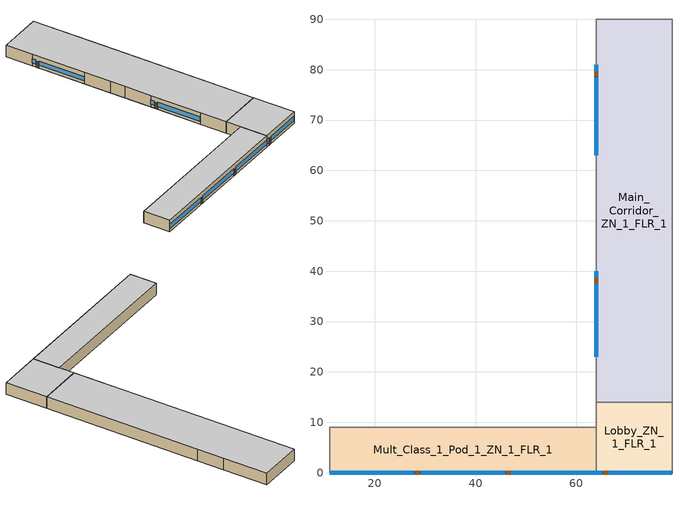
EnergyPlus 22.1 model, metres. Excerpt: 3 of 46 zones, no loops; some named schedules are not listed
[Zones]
Mult_Class_1_Pod_1_ZN_1_FLR_1
 floor ground (Mult_Class_1_Pod_1_ZN_1_FLR_1_Floor_Ffactor): 11,9 64,9 64,0 11,0 z0
 wall outside (nonres_ext_wall_grd): 11,0 64,0 z0:4
 wall to Lobby_ZN_1_FLR_1 (int_wall): 64,0 64,9 z0:4
 wall to Corridor_Pod_1_ZN_1_FLR_1 (int_wall): 64,9 11,9 z0:4
 wall to Corner_Class_1_Pod_1_ZN_1_FLR_1 (int_wall): 11,9 11,0 z0:4
 window (NonresWindow_U_0.432_SHGC_0.248): 11.05,0 27.87,0 / 29.09,0 45.91,0 / 47.13,0 63.95,0 z1.03:2.5
 door (Swinging Door_con): 28.05,0 28.96,0 / 46.08,0 46.99,0 z0:2.13
 ceiling to Mult_Class_1_Pod_1_ZN_1_FLR_2 (int_slab_ceiling): 11,0 64,0 64,9 11,9 z4
Main_Corridor_ZN_1_FLR_1
 floor ground (Main_Corridor_ZN_1_FLR_1_Floor_Ffactor): 64,90 79,90 79,14 64,14 z0
 wall outside (nonres_ext_wall_grd): 64,81 64,63 / 64,40 64,23 z0:4
 wall to Lobby_ZN_1_FLR_1 (int_wall): 64,14 79,14 z0:4
 wall to Gym_ZN_1_FLR_1 (int_wall): 79,14 79,66 z0:4
 wall to Mech_ZN_1_FLR_1 (int_wall): 79,66 79,75 z0:4
 wall to Auditorium_ZN_1_FLR_1 (int_wall): 79,75 79,90 z0:4
 wall to Bathrooms_ZN_1_FLR_1 (int_wall): 79,90 64,90 z0:4
 wall to Mult_Class_1_Pod_3_ZN_1_FLR_1 (int_wall): 64,90 64,81 z0:4
 wall to Mult_Class_2_Pod_2_ZN_1_FLR_1 (int_wall): 64,63 64,54 z0:4
 wall to Corridor_Pod_2_ZN_1_FLR_1 (int_wall): 64,54 64,49 z0:4
 wall to Mult_Class_1_Pod_2_ZN_1_FLR_1 (int_wall): 64,49 64,40 z0:4
 wall to Mult_Class_2_Pod_1_ZN_1_FLR_1 (int_wall): 64,23 64,14 z0:4
 window (NonresWindow_U_0.432_SHGC_0.248): 64,80.95 64,79.73 / 64,78.51 64,63.05 z1:2.51; 64,39.95 64,38.73 / 64,37.51 64,23.05 z0.99:2.51
 door (Swinging Door_con): 64,79.62 64,78.7 / 64,38.55 64,37.63 z0:2.13
 ceiling to Main_Corridor_ZN_1_FLR_2 (int_slab_ceiling): 64,14 79,14 79,90 64,90 z4
Lobby_ZN_1_FLR_1
 floor ground (Lobby_ZN_1_FLR_1_Floor_Ffactor): 64,14 79,14 79,0 64,0 z0
 wall outside (nonres_ext_wall_grd): 64,0 79,0 z0:4
 wall to Offices_ZN_1_FLR_1 (int_wall): 79,0 79,14 z0:4
 wall to Corridor_Pod_1_ZN_1_FLR_1 (int_wall): 64,14 64,9 z0:4
 window (NonresWindow_U_0.432_SHGC_0.248): 64.05,0 65.27,0 / 66.49,0 78.95,0 z0.97:2.51
 door (Swinging Door_con): 65.43,0 66.35,0 z0:2.13
 ceiling to Lobby_ZN_1_FLR_2 (int_slab_ceiling): 64,0 79,0 79,14 64,14 z4
[Building]
SchoolSecondary: North Axis {deg}=0; Terrain=City; Loads Convergence Tolerance Value {W}=0.04; Temperature Convergence Tolerance Value {deltaC}=0.2; Solar Distribution=FullInteriorAndExterior; Maximum Number of Warmup Days=25; Minimum Number of Warmup Days=6
[Site:Location]
Site:Location=Atlanta-Hartsfield.Jackson.Intl.AP_GA_USA WMO=722190; Latitude {N+ S-}=33.64; Longitude {W- E+}=-84.43; Time Zone Relative to GMT {GMT+/-}=-5; Elevation {m}=313
[SizingPeriod:DesignDay] Day of Month=21; Dry-Bulb Temperature Range Modifier Type=DefaultMultipliers; Humidity Condition Type=Wetbulb; Barometric Pressure {Pa}=97621; Rain {Yes/No}=No; Snow on ground {Yes/No}=No; Daylight Savings Time Indicator=No
Name | Month | Day Type | Maximum Dry-Bulb Temperature {C} | Daily Dry-Bulb Temperature Range {C} | Wetbulb at Maximum Dry-Bulb {C} | Wind Speed {m/s} design conditions vs. traditional 6.71 m/s (15 mph) | Wind Direction {Degrees; N=0, S=180} | Solar Model Indicator | Clearness {0.0 to 1.1} | Wind Speed {m/s} design conditions vs. traditional 3.35 m/s (7mph) | ASHRAE Clear Sky Optical Depth for Beam Irradiance (taub) | ASHRAE Clear Sky Optical Depth for Diffuse Irradiance (taud)
Atlanta-Hartsfield.Jackson.Intl.AP_GA_USA Ann Htg 99.6% Condns DB | 1 | WinterDesignDay | -6.3 | 0 | -6.3 | 5.3 | 320 | ASHRAEClearSky | 0
Atlanta-Hartsfield.Jackson.Intl.AP_GA_USA Ann Clg .4% Condns DB=>MWB | 7 | SummerDesignDay | 34.4 | 9.5 | 23.5 |  | 300 | ASHRAETau |  | 4 | 0.556 | 1.779
[Site:WaterMainsTemperature]
Calculation Method=CORRELATION; Annual average outdoor air temperature {C}=16.6; Maximum difference in monthly average outdoor air temperatures {C}=22.5
[Site:GroundTemperature:FCfactorMethod]
January Ground Temperature {C}=16; February Ground Temperature {C}=11.9; March Ground Temperature {C}=7.7; April Ground Temperature {C}=4; May Ground Temperature {C}=7.9; June Ground Temperature {C}=13.8; July Ground Temperature {C}=17.2; August Ground Temperature {C}=20.8; September Ground Temperature {C}=24.8; October Ground Temperature {C}=26.1; November Ground Temperature {C}=26.5; December Ground Temperature {C}=22.5
[Material:NoMass]
Opaque Door panel_con: MediumRough, 0.475973, 0.9, 0.7, 0.7
CP02 CARPET PAD: VeryRough, 0.21648, 0.9, 0.7, 0.8
Nonres_Exterior_Wall_Insulation_grd: MediumSmooth, 0.716276, 0.9, 0.7, 0.7
[Construction]
Swinging Door_con: Opaque Door panel_con
InteriorFurnishings: Std Wood 6inch
int_wall: G01 13mm gypsum board, G01 13mm gypsum board
int_slab_ceiling: CP02 CARPET PAD, 100mm Normalweight concrete floor
nonres_ext_wall_grd: F07 25mm stucco, G01 16mm gypsum board, Nonres_Exterior_Wall_Insulation_grd, G01 16mm gypsum board
NonresWindow_U_0.432_SHGC_0.248: Nonres Window Glazing Layer
[Material]
Name | Roughness | Thickness {m} | Conductivity {W/m-K} | Density {kg/m3} | Specific Heat {J/kg-K} | Thermal Absorptance | Solar Absorptance | Visible Absorptance | Absorptance:Thermal | Absorptance:Solar | Absorptance:Visible
Std Wood 6inch | MediumSmooth | 0.15 | 0.12 | 540 | 1210 | 0.9 | 0.7 | 0.7
F07 25mm stucco | Smooth | 0.0254 | 0.72 | 1856 | 840 | 0.9 | 0.7 | 0.7
G01 13mm gypsum board | Smooth | 0.0127 | 0.16 | 800 | 1090 |  |  |  | 0.9 | 0.7 | 0.5
G01 16mm gypsum board | MediumSmooth | 0.0159 | 0.16 | 800 | 1090
100mm Normalweight concrete floor | MediumRough | 0.1016 | 2.31 | 2322 | 832
[WindowMaterial:SimpleGlazingSystem]
Nonres Window Glazing Layer: U-Factor {W/m2-K}=2.45301; Solar Heat Gain Coefficient=0.248; Visible Transmittance=0.2728
[Construction:FfactorGroundFloor] F-Factor {W/m-K}=1.26363
Name | Area {m2} | PerimeterExposed {m}
Mult_Class_1_Pod_1_ZN_1_FLR_1_Floor_Ffactor | 477 | 53
Main_Corridor_ZN_1_FLR_1_Floor_Ffactor | 1140 | 35
Lobby_ZN_1_FLR_1_Floor_Ffactor | 210 | 15
[Zone] Type=1; Multiplier=1; Ceiling Height {m}=4; Floor Area {m2}=autocalculate; Part of Total Floor Area=Yes
Name | Volume {m3}
Mult_Class_1_Pod_1_ZN_1_FLR_1 | 1908
Main_Corridor_ZN_1_FLR_1 | 4560
Lobby_ZN_1_FLR_1 | 840
[InternalMass] Construction=InteriorFurnishings
Name | Zone or ZoneList | Surface Area {m2}
Mult_Class_1_Pod_1_ZN_1_FLR_1_InternalMass_1 | Mult_Class_1_Pod_1_ZN_1_FLR_1 | 954
Main_Corridor_ZN_1_FLR_1_InternalMass_1 | Main_Corridor_ZN_1_FLR_1 | 2280
Lobby_ZN_1_FLR_1_InternalMass_1 | Lobby_ZN_1_FLR_1 | 420
[People] Number of People Schedule=BLDG_OCC_SCH; Fraction Radiant=0.3; Sensible Heat Fraction=AUTOCALCULATE; Activity Level Schedule=ACTIVITY_SCH; Enable ASHRAE 55 Comfort Warnings=No; Mean Radiant Temperature Calculation Type=ZoneAveraged; Work Efficiency Schedule=WORK_EFF_SCH; Clothing Insulation Calculation Method=ClothingInsulationSchedule; Clothing Insulation Schedule=CLOTHING_SCH; Air Velocity Schedule=AIR_VELO_SCH; Thermal Comfort Model 1 Type=FANGER
Name | Zone or ZoneList or Space or SpaceList | Number of People Calculation Method | Floor Area per Person {m2/person} | Number of People
Mult_Class_1_Pod_1_ZN_1_FLR_1 | Mult_Class_1_Pod_1_ZN_1_FLR_1 | Area/Person | 2.654
LOBBY_ZN_1_FLR_1 | LOBBY_ZN_1_FLR_1 | People |  | 22.607
MAIN_CORRIDOR_ZN_1_FLR_1 | MAIN_CORRIDOR_ZN_1_FLR_1 | People |  | 61.361
[Lights] Design Level Calculation Method=Watts/Area; Return Air Fraction=0; Fraction Radiant=0.37; Fraction Visible=0.2; Fraction Replaceable=1; Return Air Fraction Calculated from Plenum Temperature=No
Name | Zone or ZoneList or Space or SpaceList | Schedule | Watts per Zone Floor Area {W/m2}
Mult_Class_1_Pod_1_ZN_1_FLR_1_Lights | Mult_Class_1_Pod_1_ZN_1_FLR_1 | ltg_sch_classroom | 8.24515
Main_Corridor_ZN_1_FLR_1_Lights | Main_Corridor_ZN_1_FLR_1 | ltg_sch_corridor | 4.52184
Lobby_ZN_1_FLR_1_Lights | Lobby_ZN_1_FLR_1 | ltg_sch_lobby | 9.04168
[ElectricEquipment] Schedule=BLDG_EQUIP_SCH; Design Level Calculation Method=EquipmentLevel; Fraction Latent=0; Fraction Radiant=0.5; Fraction Lost=0
Name | Zone or ZoneList or Space or SpaceList | Design Level {W}
Mult_Class_1_Pod_1_ZN_1_FLR_1_PlugMisc_Equip | Mult_Class_1_Pod_1_ZN_1_FLR_1 | 4770
Main_Corridor_ZN_1_FLR_1_PlugMisc_Equip | Main_Corridor_ZN_1_FLR_1 | 4560
Lobby_ZN_1_FLR_1_PlugMisc_Equip | Lobby_ZN_1_FLR_1 | 840
[Daylighting:Controls] Daylighting Method=SplitFlux; Availability Schedule=DaylightAvailSch; Lighting Control Type=Continuousoff; Minimum Input Power Fraction for Continuous or ContinuousOff Dimming Control=0.2; Minimum Light Output Fraction for Continuous or ContinuousOff Dimming Control=0.2; Number of Stepped Control Steps=3; Probability Lighting will be Reset When Needed in Manual Stepped Control=1; Glare Calculation Azimuth Angle of View Direction Clockwise from Zone y-Axis {deg}=180; Maximum Allowable Discomfort Glare Index=22
Name | Zone or Space | Glare Calculation Daylighting Reference Point | Daylighting Reference Point 1 | Fraction of Lights Controlled by Reference Point 1 | Illuminance Setpoint at Reference Point 1 {lux} | Daylighting Reference Point 2 | Fraction of Lights Controlled by Reference Point 2 | Illuminance Setpoint at Reference Point 2 {lux}
Mult_Class_1_Pod_1_ZN_1_FLR_1_DaylCtrl | Mult_Class_1_Pod_1_ZN_1_FLR_1 | Mult_Class_1_Pod_1_ZN_1_FLR_1_DaylRefPt1 | Mult_Class_1_Pod_1_ZN_1_FLR_1_DaylRefPt1 | 0.28 | 377 | Mult_Class_1_Pod_1_ZN_1_FLR_1_DaylRefPt2 | 0.28 | 377
Lobby_ZN_1_FLR_1_DaylCtrl | Lobby_ZN_1_FLR_1 | Lobby_ZN_1_FLR_1_DaylRefPt1 | Lobby_ZN_1_FLR_1_DaylRefPt1 | 0.18 | 269 | Lobby_ZN_1_FLR_1_DaylRefPt2 | 0.18 | 269
[ZoneInfiltration:DesignFlowRate] Temperature Term Coefficient=0; Velocity Squared Term Coefficient=0
Name | Zone or ZoneList | Schedule | Design Flow Rate Calculation Method | Flow per Exterior Surface Area {m3/s-m2} | Constant Term Coefficient | Velocity Term Coefficient | Design Flow Rate {m3/s}
Mult_Class_1_Pod_1_ZN_1_FLR_1_Infiltration | Mult_Class_1_Pod_1_ZN_1_FLR_1 | INFIL_SCH_PNNL | Flow/ExteriorWallArea | 0.000569572 | 0 | 0.224
Main_Corridor_ZN_1_FLR_1_Infiltration | Main_Corridor_ZN_1_FLR_1 | INFIL_SCH_PNNL | Flow/ExteriorWallArea | 0.000569572 | 0 | 0.224
Lobby_ZN_1_FLR_1_Infiltration | Lobby_ZN_1_FLR_1 | INFIL_SCH_PNNL | Flow/ExteriorWallArea | 0.000569572 | 0 | 0.224
Lobby_ZN_1_FLR_1_Door_Infiltration | Lobby_ZN_1_FLR_1 | INFIL_Door_Opening_SCH | Flow/Zone |  | 1 | 0 | 5.11449
[Exterior:Lights] Control Option=AstronomicalClock
Name | Schedule | Design Level {W}
Exterior_Lights_a | Exterior_lighting_schedule_a | 472.9
Exterior_Lights_b | Exterior_lighting_schedule_b_2016 | 3204.28
Exterior_Lights_c | Exterior_lighting_schedule_c_2016 | 3174.29
[EnergyManagementSystem:Program]
SET_cPOD1_ZN_1_FLR_2_Light_EMS_Program: SET cPOD1_ZN_1_FLR_2_LSr_IP=0.093*cPOD1_ZN_1_FLR_2_LSr/cPOD1_ZN_1_FLR_2_Area; IF (cPOD1_ZN_1_FLR_2_OSr <= 0) && (cPOD1_ZN_1_FLR_2_LSr_IP >= 0.02); SET cPOD1_ZN_1_FLR_2_LAr = 0.02*cPOD1_ZN_1_FLR_2_Area/0.09290304; ELSE; SET cPOD1_ZN_1_FLR_2_LAr = NULL; ENDIF
SET_cCL2_Pod_1_ZN_1_FLR_2_Light_EMS_Program: SET cCL2_Pod_1_ZN_1_FLR_2_LSr_IP=0.093*cCL2_Pod_1_ZN_1_FLR_2_LSr/cCL2_Pod_1_ZN_1_FLR_2_Area; IF (cCL2_Pod_1_ZN_1_FLR_2_OSr <= 0) && (cCL2_Pod_1_ZN_1_FLR_2_LSr_IP >= 0.02); SET cCL2_Pod_1_ZN_1_FLR_2_LAr = 0.02*cCL2_Pod_1_ZN_1_FLR_2_Area/0.09290304; ELSE; SET cCL2_Pod_1_ZN_1_FLR_2_LAr = NULL; ENDIF
SET_mCl2_Pod_1_ZN_1_FLR_2_Light_EMS_Program: SET mCl2_Pod_1_ZN_1_FLR_2_LSr_IP=0.093*mCl2_Pod_1_ZN_1_FLR_2_LSr/mCl2_Pod_1_ZN_1_FLR_2_Area; IF (mCl2_Pod_1_ZN_1_FLR_2_OSr <= 0) && (mCl2_Pod_1_ZN_1_FLR_2_LSr_IP >= 0.02); SET mCl2_Pod_1_ZN_1_FLR_2_LAr = 0.02*mCl2_Pod_1_ZN_1_FLR_2_Area/0.09290304; ELSE; SET mCl2_Pod_1_ZN_1_FLR_2_LAr = NULL; ENDIF
SET_cCL1_Pod_2_ZN_1_FLR_2_Light_EMS_Program: SET cCL1_Pod_2_ZN_1_FLR_2_LSr_IP=0.093*cCL1_Pod_2_ZN_1_FLR_2_LSr/cCL1_Pod_2_ZN_1_FLR_2_Area; IF (cCL1_Pod_2_ZN_1_FLR_2_OSr <= 0) && (cCL1_Pod_2_ZN_1_FLR_2_LSr_IP >= 0.02); SET cCL1_Pod_2_ZN_1_FLR_2_LAr = 0.02*cCL1_Pod_2_ZN_1_FLR_2_Area/0.09290304; ELSE; SET cCL1_Pod_2_ZN_1_FLR_2_LAr = NULL; ENDIF
SET_mCl1_Pod_2_ZN_1_FLR_2_Light_EMS_Program: SET mCl1_Pod_2_ZN_1_FLR_2_LSr_IP=0.093*mCl1_Pod_2_ZN_1_FLR_2_LSr/mCl1_Pod_2_ZN_1_FLR_2_Area; IF (mCl1_Pod_2_ZN_1_FLR_2_OSr <= 0) && (mCl1_Pod_2_ZN_1_FLR_2_LSr_IP >= 0.02); SET mCl1_Pod_2_ZN_1_FLR_2_LAr = 0.02*mCl1_Pod_2_ZN_1_FLR_2_Area/0.09290304; ELSE; SET mCl1_Pod_2_ZN_1_FLR_2_LAr = NULL; ENDIF
SET_cPOD2_ZN_1_FLR_2_Light_EMS_Program: SET cPOD2_ZN_1_FLR_2_LSr_IP=0.093*cPOD2_ZN_1_FLR_2_LSr/cPOD2_ZN_1_FLR_2_Area; IF (cPOD2_ZN_1_FLR_2_OSr <= 0) && (cPOD2_ZN_1_FLR_2_LSr_IP >= 0.02); SET cPOD2_ZN_1_FLR_2_LAr = 0.02*cPOD2_ZN_1_FLR_2_Area/0.09290304; ELSE; SET cPOD2_ZN_1_FLR_2_LAr = NULL; ENDIF
SET_cCL2_Pod_2_ZN_1_FLR_2_Light_EMS_Program: SET cCL2_Pod_2_ZN_1_FLR_2_LSr_IP=0.093*cCL2_Pod_2_ZN_1_FLR_2_LSr/cCL2_Pod_2_ZN_1_FLR_2_Area; IF (cCL2_Pod_2_ZN_1_FLR_2_OSr <= 0) && (cCL2_Pod_2_ZN_1_FLR_2_LSr_IP >= 0.02); SET cCL2_Pod_2_ZN_1_FLR_2_LAr = 0.02*cCL2_Pod_2_ZN_1_FLR_2_Area/0.09290304; ELSE; SET cCL2_Pod_2_ZN_1_FLR_2_LAr = NULL; ENDIF
SET_mCl2_Pod_2_ZN_1_FLR_2_Light_EMS_Program: SET mCl2_Pod_2_ZN_1_FLR_2_LSr_IP=0.093*mCl2_Pod_2_ZN_1_FLR_2_LSr/mCl2_Pod_2_ZN_1_FLR_2_Area; IF (mCl2_Pod_2_ZN_1_FLR_2_OSr <= 0) && (mCl2_Pod_2_ZN_1_FLR_2_LSr_IP >= 0.02); SET mCl2_Pod_2_ZN_1_FLR_2_LAr = 0.02*mCl2_Pod_2_ZN_1_FLR_2_Area/0.09290304; ELSE; SET mCl2_Pod_2_ZN_1_FLR_2_LAr = NULL; ENDIF
SET_cCL1_Pod_3_ZN_1_FLR_2_Light_EMS_Program: SET cCL1_Pod_3_ZN_1_FLR_2_LSr_IP=0.093*cCL1_Pod_3_ZN_1_FLR_2_LSr/cCL1_Pod_3_ZN_1_FLR_2_Area; IF (cCL1_Pod_3_ZN_1_FLR_2_OSr <= 0) && (cCL1_Pod_3_ZN_1_FLR_2_LSr_IP >= 0.02); SET cCL1_Pod_3_ZN_1_FLR_2_LAr = 0.02*cCL1_Pod_3_ZN_1_FLR_2_Area/0.09290304; ELSE; SET cCL1_Pod_3_ZN_1_FLR_2_LAr = NULL; ENDIF
SET_mCl1_Pod_3_ZN_1_FLR_2_Light_EMS_Program: SET mCl1_Pod_3_ZN_1_FLR_2_LSr_IP=0.093*mCl1_Pod_3_ZN_1_FLR_2_LSr/mCl1_Pod_3_ZN_1_FLR_2_Area; IF (mCl1_Pod_3_ZN_1_FLR_2_OSr <= 0) && (mCl1_Pod_3_ZN_1_FLR_2_LSr_IP >= 0.02); SET mCl1_Pod_3_ZN_1_FLR_2_LAr = 0.02*mCl1_Pod_3_ZN_1_FLR_2_Area/0.09290304; ELSE; SET mCl1_Pod_3_ZN_1_FLR_2_LAr = NULL; ENDIF
SET_cPOD3_ZN_1_FLR_2_Light_EMS_Program: SET cPOD3_ZN_1_FLR_2_LSr_IP=0.093*cPOD3_ZN_1_FLR_2_LSr/cPOD3_ZN_1_FLR_2_Area; IF (cPOD3_ZN_1_FLR_2_OSr <= 0) && (cPOD3_ZN_1_FLR_2_LSr_IP >= 0.02); SET cPOD3_ZN_1_FLR_2_LAr = 0.02*cPOD3_ZN_1_FLR_2_Area/0.09290304; ELSE; SET cPOD3_ZN_1_FLR_2_LAr = NULL; ENDIF
SET_cCL2_Pod_3_ZN_1_FLR_2_Light_EMS_Program: SET cCL2_Pod_3_ZN_1_FLR_2_LSr_IP=0.093*cCL2_Pod_3_ZN_1_FLR_2_LSr/cCL2_Pod_3_ZN_1_FLR_2_Area; IF (cCL2_Pod_3_ZN_1_FLR_2_OSr <= 0) && (cCL2_Pod_3_ZN_1_FLR_2_LSr_IP >= 0.02); SET cCL2_Pod_3_ZN_1_FLR_2_LAr = 0.02*cCL2_Pod_3_ZN_1_FLR_2_Area/0.09290304; ELSE; SET cCL2_Pod_3_ZN_1_FLR_2_LAr = NULL; ENDIF
SET_mCl2_Pod_3_ZN_1_FLR_2_Light_EMS_Program: SET mCl2_Pod_3_ZN_1_FLR_2_LSr_IP=0.093*mCl2_Pod_3_ZN_1_FLR_2_LSr/mCl2_Pod_3_ZN_1_FLR_2_Area; IF (mCl2_Pod_3_ZN_1_FLR_2_OSr <= 0) && (mCl2_Pod_3_ZN_1_FLR_2_LSr_IP >= 0.02); SET mCl2_Pod_3_ZN_1_FLR_2_LAr = 0.02*mCl2_Pod_3_ZN_1_FLR_2_Area/0.09290304; ELSE; SET mCl2_Pod_3_ZN_1_FLR_2_LAr = NULL; ENDIF
SET_Main_Corridor_ZN_1_FLR_2_Light_EMS_Program: SET Main_Corridor_ZN_1_FLR_2_LSr_IP=0.093*Main_Corridor_ZN_1_FLR_2_LSr/Main_Corridor_ZN_1_FLR_2_Area; IF (Main_Corridor_ZN_1_FLR_2_OSr <= 0) && (Main_Corridor_ZN_1_FLR_2_LSr_IP >= 0.02); SET Main_Corridor_ZN_1_FLR_2_LAr = 0.02*Main_Corridor_ZN_1_FLR_2_Area/0.09290304; ELSE; SET Main_Corridor_ZN_1_FLR_2_LAr = NULL; ENDIF
SET_Lobby_ZN_1_FLR_2_Light_EMS_Program: SET Lobby_ZN_1_FLR_2_LSr_IP=0.093*Lobby_ZN_1_FLR_2_LSr/Lobby_ZN_1_FLR_2_Area; IF (Lobby_ZN_1_FLR_2_OSr <= 0) && (Lobby_ZN_1_FLR_2_LSr_IP >= 0.02); SET Lobby_ZN_1_FLR_2_LAr = 0.02*Lobby_ZN_1_FLR_2_Area/0.09290304; ELSE; SET Lobby_ZN_1_FLR_2_LAr = NULL; ENDIF
SET_Mech_ZN_1_FLR_2_Light_EMS_Program: SET Mech_ZN_1_FLR_2_LSr_IP=0.093*Mech_ZN_1_FLR_2_LSr/Mech_ZN_1_FLR_2_Area; IF (Mech_ZN_1_FLR_2_OSr <= 0) && (Mech_ZN_1_FLR_2_LSr_IP >= 0.02); SET Mech_ZN_1_FLR_2_LAr = 0.02*Mech_ZN_1_FLR_2_Area/0.09290304; ELSE; SET Mech_ZN_1_FLR_2_LAr = NULL; ENDIF
SET_BATHROOMS_ZN_1_FLR_2_Light_EMS_Program: SET BATHROOMS_ZN_1_FLR_2_LSr_IP=0.093*BATHROOMS_ZN_1_FLR_2_LSr/BATHROOMS_ZN_1_FLR_2_Area; IF (BATHROOMS_ZN_1_FLR_2_OSr <= 0) && (BATHROOMS_ZN_1_FLR_2_LSr_IP >= 0.02); SET BATHROOMS_ZN_1_FLR_2_LAr = 0.02*BATHROOMS_ZN_1_FLR_2_Area/0.09290304; ELSE; SET BATHROOMS_ZN_1_FLR_2_LAr = NULL; ENDIF
SET_Offices_ZN_1_FLR_2_Light_EMS_Program: SET Offices_ZN_1_FLR_2_LSr_IP=0.093*Offices_ZN_1_FLR_2_LSr/Offices_ZN_1_FLR_2_Area; IF (Offices_ZN_1_FLR_2_OSr <= 0) && (Offices_ZN_1_FLR_2_LSr_IP >= 0.02); IF (ActualOccupancy <= 0); SET Offices_ZN_1_FLR_2_LAr = 0.02*Offices_ZN_1_FLR_2_Area/0.09290304; ELSE; SET Offices_ZN_1_FLR_2_LAr = NULL; ENDIF; ELSE; SET Offices_ZN_1_FLR_2_LAr = NULL; ENDIF
SET_LMC_ZN_1_FLR_2_Light_EMS_Program: SET LMC_ZN_1_FLR_2_LSr_IP=0.093*LMC_ZN_1_FLR_2_LSr/LMC_ZN_1_FLR_2_Area; IF (LMC_ZN_1_FLR_2_OSr <= 0) && (LMC_ZN_1_FLR_2_LSr_IP >= 0.02); SET LMC_ZN_1_FLR_2_LAr = 0.02*LMC_ZN_1_FLR_2_Area/0.09290304; ELSE; SET LMC_ZN_1_FLR_2_LAr = NULL; ENDIF
vav_pod_1_MAX_OA_FRAC: IF vav_pod_1_OA > vav_pod_1_OA_VRP; SET vav_pod_1_MAX_OA_FRAC = NULL; ELSE; IF vav_pod_1_SUPPLY_FLOW > 0; SET vav_pod_1_MAX_OA_FRAC =      7.5948 / vav_pod_1_SUPPLY_FLOW; ELSE; SET vav_pod_1_MAX_OA_FRAC = NULL; ENDIF; ENDIF
vav_pod_2_MAX_OA_FRAC: IF vav_pod_2_OA > vav_pod_2_OA_VRP; SET vav_pod_2_MAX_OA_FRAC = NULL; ELSE; IF vav_pod_2_SUPPLY_FLOW > 0; SET vav_pod_2_MAX_OA_FRAC =      7.5948 / vav_pod_2_SUPPLY_FLOW; ELSE; SET vav_pod_2_MAX_OA_FRAC = NULL; ENDIF; ENDIF
vav_pod_3_MAX_OA_FRAC: IF vav_pod_3_OA > vav_pod_3_OA_VRP; SET vav_pod_3_MAX_OA_FRAC = NULL; ELSE; IF vav_pod_3_SUPPLY_FLOW > 0; SET vav_pod_3_MAX_OA_FRAC =      7.5948 / vav_pod_3_SUPPLY_FLOW; ELSE; SET vav_pod_3_MAX_OA_FRAC = NULL; ENDIF; ENDIF
vav_other_MAX_OA_FRAC: IF vav_other_OA > vav_other_OA_VRP; SET vav_other_MAX_OA_FRAC = NULL; ELSE; IF vav_other_SUPPLY_FLOW > 0; SET vav_other_MAX_OA_FRAC =      2.8193 / vav_other_SUPPLY_FLOW; ELSE; SET vav_other_MAX_OA_FRAC = NULL; ENDIF; ENDIF
